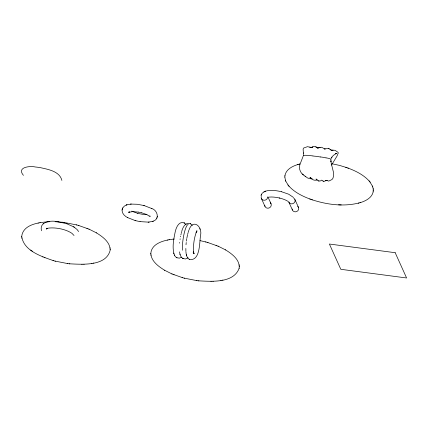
<?xml version="1.0" encoding="UTF-8"?>
<svg xmlns="http://www.w3.org/2000/svg" width="428" height="428" viewBox="0 0 428 428"><rect width="100%" height="100%" fill="white"/><g stroke="black" fill="none" stroke-linecap="round" stroke-linejoin="round"><path stroke-width="0.64" d="M21.705 236.582C22.893 224.005 39.981 222.234 49.766 221.709M69.438 263.809C82.085 264.381 106.187 266.484 110.178 250.23C110.301 242.104 102.404 236.54 96.252 232.762M174.276 239.022C165.641 239.905 151.293 242.756 150.816 253.745C151.384 261.487 158.751 266.644 164.748 270.336M239.134 268.399C240.343 259.844 231.692 253.633 225.358 249.792M239.295 266.521L239.295 266.911M284.829 177.122L284.989 175.25M373.152 191.91L373.195 188.721M185.848 248.443L185.891 251.022M315.773 146.836L317.506 147.895C315.982 146.472 313.676 146.141 311.884 147.291L312.146 147.189L310.701 147.526L311.29 147.532L307.502 146.665L303.548 148.067L303.126 149.094L303.463 154.663M184.243 222.924C178.77 220.741 176.036 227.84 175.186 231.987C173.618 239.525 171.885 247.769 174.442 255.259M189.481 259.411C200.347 261.348 199.411 242.221 200.523 235.561C202.679 226.637 193.108 218.307 189.048 229.799M330.935 159.981L331.149 163.004L333.423 172.083L333.391 176.732L332.866 178.401L331.951 179.546L328.784 181.108L326.751 180.461L327.163 180.653M122.558 208.265C120.653 212.288 124.398 216.14 127.817 217.718M152.962 221.265C159.949 219.387 157.632 210.111 151.683 208.484M186.019 244.741L186.228 242.51M179.626 243.152L179.696 242.409M186.405 241.066L186.715 238.995M180.044 239.519L180.145 238.829M122.071 209.988L122.162 209.399M157.344 216.803L157.434 216.215M260.978 195.864L262.118 193.253L265.119 191.279M186.827 238.31L187.518 234.897M180.493 236.786L180.621 236.122M46.609 228.199L46.224 229.044L46.604 228.664M331.545 165.053L336.922 156.215L338.307 152.908L337.922 152.261L334.985 150.276L331.192 150.164L331.85 150.239M180.889 234.822L181.065 234.046M239.161 268.276C233.608 283.443 211.4 281.431 198.544 280.838M284.962 175.368C286.364 168.627 293.838 165.524 299.787 163.983L299.263 164.127M311.734 199.662C327.286 204.787 344.508 207.04 360.494 202.572C365.763 200.93 372.002 197.747 373.179 191.792M299.841 164.764C298.707 168.509 300.231 172.762 303.415 175.015M181.215 233.415L181.531 232.206M187.673 234.266L187.983 233.057M299.835 164.791L303.131 156.257M181.691 231.623C182.526 227.728 185.501 221.634 190.428 223.737M188.149 232.479L188.86 230.296M261.144 195.045L261.337 194.51M331.261 158.43L331.909 157.044M122.59 208.201L124.248 206.168L126.538 204.942M129.315 211.758L128.726 212.304L132.643 211.63L138.223 212.09M122.44 208.511L122.708 207.954M156.798 218.253L157.065 217.691M331.721 157.376L331.507 157.777L333.3 155.401L336.74 153.24L335.991 153.556L336.392 153.374M57.807 221.779C51.542 220.104 38.846 221.463 41.537 230.778M43.089 223.833L43.549 223.443M188.079 257.811L185.581 258.967L183.024 258.56M181.691 257.158L179.396 258.148L176.839 257.742M196.281 231.452L196.923 230.986L196.115 232.607L196.217 232.351C193.996 238.819 193.156 245.324 193.611 252.097L193.579 251.825L194.028 253.809L193.617 253.162M325.296 180.798L326.783 180.477M263.862 191.84L264.135 191.707M46.572 228.686L47.824 228.215C55.126 227.07 65.821 229.135 71.936 233.335L74.033 235.496M317.346 179.674C314.714 181.247 311.766 179.455 309.92 177.508L311.771 178.455M312.916 146.868L311.884 147.291M316.469 147.179L317.913 148.131L317.608 147.965L321.583 147.221L324.702 148.96L328.394 148.398L330.512 149.704M318.106 148.072L320.144 147.318M126.656 204.9L130.69 204.108M126.228 205.055L126.961 204.787M148.816 222.095L152.844 221.303M330.951 159.259L330.657 159.312M265.253 191.23C270.528 189.647 276.199 190.524 281.464 191.712M152.539 221.415L153.278 221.148M264.846 191.375L265.521 191.134M303.42 155.38L305.565 155.278A7.18 2.29 11.7 0 1 306.753 155.353L308.428 155.53A9.764 3.114 11.7 0 0 309.032 155.583L310.439 155.658A7.533 2.402 11.7 0 1 312.29 155.862L312.868 155.953M336.531 153.326L335.29 153.55M297.642 164.587L298.145 164.443M358.348 203.177L358.878 203.032M359.991 202.717L360.494 202.572M38.103 223.079L38.381 223.025M39.874 222.726L40.162 222.667M167.209 240.108L167.487 240.055M168.98 239.755L169.269 239.696M91.736 263.402L92.02 263.348M93.513 263.049L93.791 262.99M220.843 280.431L221.126 280.377M222.619 280.078L222.897 280.019M326.329 180.402L323.878 181.467L321.91 180.215L321.289 180.231C321.53 181.328 317.084 181.515 316.035 179L316.816 179.487M333.123 150.094L332.23 150.217M268.672 197.174L269.351 197.083C274.562 196.596 282.191 198.18 286.835 200.673L287.787 201.256M324.847 148.96L324.574 148.992L325.264 148.923M312.263 178.76L309.872 178.701L307.534 177.962L302.27 174.009M131.064 204.081L137.265 204.274L143.696 205.477M140.052 221.624L148.436 222.127M130.438 204.124L131.3 204.06M148.206 222.143L149.062 222.079M47.776 221.79L48.102 221.779M81.802 264.376L82.133 264.365M83.792 264.29L84.118 264.279M210.908 281.405L211.239 281.394M212.898 281.319L213.224 281.308M146.863 214.578L142.454 214.289L137.709 213.363M338.537 204.825L341.239 204.921M55.126 221.715L62.456 222.26M320.428 156.958L321.31 157.055A7.533 2.402 11.7 0 1 323.21 157.344L324.718 157.648A9.764 3.114 11.7 0 0 325.35 157.766L325.954 157.862M64.05 222.453L76.826 224.968M55.068 261.101L67.843 263.616M184.174 278.13L196.95 280.645M62.103 222.218L64.403 222.496M67.49 263.573L69.791 263.851M196.596 280.602L198.897 280.88M58.411 221.865L66.377 223.619M57.737 221.768L58.47 221.87M326.083 157.879L327.067 158.034A7.18 2.29 11.7 0 1 328.33 158.285L330.978 159.072M313.034 155.979L313.2 156.006A8.565 2.734 11.7 0 0 314.938 156.215L315.762 156.279A7.506 2.391 11.7 0 1 317.801 156.541L318.667 156.707A8.565 2.734 11.7 0 0 320.433 156.964M138.174 212.079L141.791 212.844M140.1 221.629L135.81 220.725M331.957 163.737L339.602 165.422L346.402 167.498M199.962 240.606L205.932 241.997M279.88 198.116L279.249 197.966M281.431 191.701L288.713 194.221L293.565 197.511M144.386 205.665L151.903 208.602M127.598 217.601L135.12 220.543M143.642 205.467L144.455 205.681M141.743 212.828L146.895 214.599L150.201 216.75L149.837 215.755M137.763 213.374L131.653 211.143M135.05 220.522L135.858 220.741M207.65 242.473L218.264 246.234L225.615 249.936M78.543 225.444L89.158 229.205L96.509 232.907M164.496 270.196L171.842 273.893L182.462 277.654M21.705 236.368C23.663 250.915 41.612 256.495 53.356 260.625M205.59 241.906L207.987 242.564M76.484 224.877L78.88 225.535M182.119 277.563L184.516 278.227M53.013 260.534L55.41 261.192M318.4 180.921L318.983 181.097M66.912 223.785L73.83 226.931M66.308 223.598L66.987 223.812M347.761 167.985C355.695 170.911 363.65 174.827 369.364 181.226M288.772 185.934C294.491 192.333 302.441 196.249 310.375 199.175M345.749 167.273L348.397 168.204M309.738 198.956L312.387 199.887M303.655 155.685L303.415 155.567M330.774 149.923L331.427 150.191M216.038 245.308L216.343 245.442M217.964 246.111L218.264 246.234M86.932 228.279L87.237 228.413M88.858 229.082L89.158 229.205M171.842 273.893L172.142 274.022M173.763 274.69L174.073 274.819M42.736 256.864L43.035 256.993M44.656 257.661L44.967 257.79M309.797 147.061L310.744 147.483L310.182 147.232M190.583 223.817L192.322 225.363M184.398 223.004L186.137 224.545M185.923 251.605C186.143 254.403 186.597 257.849 189.326 259.331M179.963 254.179L181.13 256.939L182.868 258.48M174.319 255.008L175.33 256.602L176.684 257.667M190.262 223.651L190.754 223.903M184.072 222.838L184.57 223.084M189.16 259.25L189.652 259.496M182.703 258.394L183.195 258.646M176.518 257.581L177.01 257.827M322.974 181.108L323.343 181.344M74.039 227.065L77.035 229.467L78.624 231.553M73.637 226.808L74.237 227.193M330.33 149.565L330.978 150.009M30.725 250.07L32.325 251.225M305.367 176.604L305.608 176.78L305.02 176.347M193.151 252.766L193.713 253.264M369.91 181.879L372.569 186.378M285.567 180.782L288.231 185.281M369.08 180.884L370.161 182.178M287.974 184.982L289.055 186.276M23.417 175.352C16.435 167.15 29.88 165.706 35.406 166.995A23.738 7.57 11.7 0 1 40.36 167.648C48.166 169.392 59.647 171.243 61.889 180.423M294.903 199.475L298.498 207.436M288.83 202.08L292.426 210.041M267.976 196.992L271.058 203.819M261.39 198.464L264.986 206.424M372.697 186.742L373.221 188.898M284.829 176.914L285.439 180.418M372.446 186.041L372.799 187.009M285.337 180.151L285.69 181.119M199.855 228.595L200.026 229.285M186.341 254.719L186.512 255.404M180.054 254.553L179.567 251.851M173.698 253.05L173.87 253.74M150.918 254.89L150.988 255.302M110.082 248.208L110.012 247.796M239.118 264.825L239.209 265.381M21.881 238.273L21.791 237.722M330.919 161.233L330.951 161.666L330.903 160.794M303.559 153.197L303.554 152.882M150.811 253.397L150.816 253.745M110.189 249.353L110.189 249.701M373.312 190.428L373.307 189.898M267.687 197.014A3.301 3.05 -24.3 0 1 263.937 200.24A3.301 3.05 -24.3 0 1 261.294 196.463M293.774 198.164A3.301 3.05 -24.3 0 1 293.581 203.311A3.301 3.05 -24.3 0 1 288.649 201.454M270.287 202.77A3.301 3.05 -24.3 0 1 269.319 207.88A3.301 3.05 -24.3 0 1 264.761 205.36M297.728 206.392A3.301 3.05 -24.3 0 1 296.765 211.502A3.301 3.05 -24.3 0 1 292.201 208.982M182.376 250.246A16.392 3.515 -82.5 0 1 184.083 233.747A16.392 3.515 -82.5 0 1 188.24 224.336M46.561 228.472L46.417 228.793L46.561 228.472M196.923 230.965L196.72 231.248L196.923 230.986M46.829 228.536L46.342 228.814L46.829 228.536M129.17 212.074L128.887 212.197L129.17 212.074M47.08 228.45L46.818 228.552L47.107 228.44M395.188 252.707L329.389 244.03L340.8 269.298L406.6 277.981L395.188 252.707M328.988 148.607L328.394 148.398L328.988 148.607M310.937 178.187L310.396 177.936L310.91 178.182M316.683 179.514L316.394 179.321L316.683 179.514M193.889 253.553L193.734 252.937L193.889 253.553"/></g></svg>
